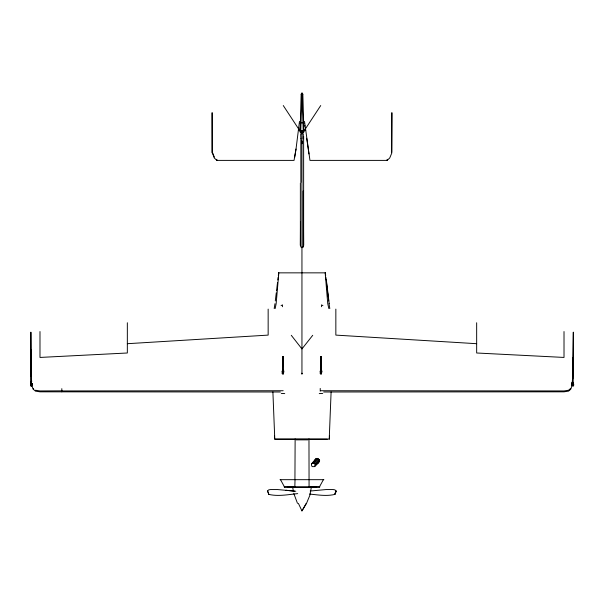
<?xml version="1.0" encoding="UTF-8"?>
<svg xmlns="http://www.w3.org/2000/svg" width="604" height="604" viewBox="0 0 604 604"><rect width="100%" height="100%" fill="white"/><g stroke="black" fill="none" stroke-linecap="round" stroke-linejoin="round"><path stroke-width="0.91" d="M321.509 306.734L321.517 304.869L322.936 305.692M572.811 378.882L573.309 332.14L573.007 382.732L570.735 389.255L568.56 391.135L564.015 391.822L323.638 391.996M303.631 136.383L303.631 245.375L303.14 246.961L301.947 247.746L300.86 246.961L300.369 245.375L300.49 221.97M294.933 479.674L295.13 438.927M572.713 380.762L572.909 357.734M300.075 132.034L301.162 94.186L301.947 93.59L302.838 94.186L303.925 132.034M294.835 486.892L295.031 479.674M329.225 439.063L331.105 391.951M212.223 153.084L212.125 112.661L212.125 152.193L214.299 158.022L216.866 160.392L294.042 160.392L296.02 149.029L299.478 121.457M31.484 383.819L31.385 385.005L31.884 385.005L32.374 383.819L30.494 383.819L30.494 385.601M31.982 383.819L31.68 385.994M32.276 385.005L32.374 383.819M278.829 272.849L276.156 303.684L275.167 308.523M277.84 279.962L278.134 277.296M278.331 275.515L278.633 272.849M294.639 157.531L296.02 149.029M275.303 300.943L276.292 292.736M276.519 290.909L277.508 282.702M283.472 370.086L283.472 372.457L283.767 370.977L283.178 372.26L282.483 372.457L282.189 370.977L282.189 373.348L282.778 372.751L282.483 374.238M321.517 370.086L321.517 372.457L321.811 370.977L321.222 372.26L320.528 372.457L320.233 370.977L320.233 373.348L320.822 372.751L320.528 374.238M303.336 134.209L303.14 138.754M309.558 494.057C317.915 494.887 326.568 496.428 334.858 494.397L335.348 492.524M334.858 494.397L336.141 490.939L334.858 489.852L333.174 489.557L326.062 489.557L310.192 491.037M274.186 308.523L274.971 303.684M30.796 385.005L31.778 380.958M314.994 460.701L315.19 459.516L317.07 458.33L319.244 459.516L319.637 460.701L318.648 462.679L317.462 462.974L318.95 461.69L318.852 459.81L318.059 459.025L316.081 459.025L311.536 463.963L311.634 465.941L312.427 466.628L314.405 466.628L319.146 461.592M573.506 385.601L573.604 385.005M315.092 465.941L315.288 464.952L319.342 460.603M299.576 130.351L300.467 126.697M317.462 462.974L317.561 462.581M573.007 385.994L572.222 380.958M283.767 370.977L283.374 372.358L283.865 372.162M321.811 370.977L321.419 372.358L321.909 372.162M30.494 383.819L31.484 380.958M335.152 494.004L336.043 491.633M301.555 93.492L302.445 93.492L301.555 93.492L301.555 94.284M301.653 93.492L302.249 93.197L302.249 93.786M302.249 93.492L301.653 93.295L301.653 94.284M302.347 131.143L302.936 132.034L301.947 133.023L301.064 132.034L302.445 130.947M282.483 372.457L282.778 356.451L283.472 356.745L283.472 372.457M320.528 372.457L320.822 356.451L321.517 356.745L321.517 372.457M319.441 486.892L323.397 479.674M298.391 503.389L301.947 510.901L306.198 503.389M282.189 373.348L282.581 372.653L282.581 356.549M320.233 373.348L320.626 372.653L320.626 356.549M301.947 510.901L306.5 503.389L309.86 495.288L311.339 487.285L292.661 487.285L293.484 491.731M303.533 131.732L320.724 105.549M302.936 133.023L303.238 132.623C304.129 130.283 299.871 130.275 300.762 132.623L301.064 133.023M335.847 491.339L336.141 490.939M312.721 335.303L301.947 348.938L291.279 335.303M311.536 463.963L315.983 458.625L316.277 458.927M314.088 461.984L315.19 460.799M312.132 463.268L314.103 463.268L318.255 458.927M313.114 462.974L317.168 458.625M315.288 464.952L314.895 463.963L318.95 459.614M314.405 466.628L318.648 462.679L318.451 462.286M283.276 105.549L300.467 131.732M301.947 134.111L303.14 132.925L303.238 130.751L301.947 93.59L300.762 130.751L300.86 132.925L301.947 134.111L301.947 373.838M283.472 356.745L282.483 356.745M321.517 356.745L320.528 356.745M304.522 121.457L309.958 160.392L387.134 160.392L389.701 158.022L391.777 153.084L391.875 112.661L391.679 152.193M297.704 493.619C288.183 494.548 278.323 496.639 268.848 494.397L267.564 490.939L268.75 489.852L270.524 489.557L277.644 489.557L295.817 491.248M570.735 388.364L568.56 390.244L564.015 390.939L320.822 390.735M300.173 123.533L301.064 122.838L302.936 122.838L303.827 123.533M281.064 305.692L282.483 304.869L282.491 306.734M302.838 94.186L301.162 94.186M304.424 125.806L304.914 125.707L304.325 125.806M302.445 133.318L301.555 133.318M310.947 487.088L310.154 487.186L316.473 487.088M322.732 393.408L319.259 393.604M127.338 343.699L268.153 335.107L268.153 309.112M61.819 390.841L39.985 390.939L35.44 390.244M61.819 390.939L283.178 390.735M301.653 93.295L302.347 93.295L302.347 94.284M301.555 93.786L302.445 93.786M298.391 130.351L299.878 130.351M304.122 130.351L305.707 130.351M301.849 141.125L301.849 143.692M278.429 272.849L325.571 272.849M571.527 382.392L571.626 383.819L573.506 383.819L573.8 385.005M30.593 385.994L32.08 385.994M573.407 385.994L571.626 385.601M280.362 391.996L39.985 391.822L35.44 391.135L33.265 389.255L30.993 383.623L30.895 332.14L31.091 382.732M284.741 393.604L281.268 393.408M274.48 435.605L274.48 439.063L329.52 439.063L329.52 435.605M275.469 439.259L327.247 439.259M296.119 439.848L307.881 439.848M280.014 479.674L323.887 479.674M284.167 486.892L319.833 486.892M284.461 487.088L294.344 487.088M309.558 487.088L319.441 487.088M292.366 487.186L293.453 487.186M310.547 487.186L311.634 487.186M287.421 487.088L293.748 487.186L293.159 487.088M476.662 343.699L335.847 335.107L335.847 309.112M285.941 490.252L294.586 491.158M315.59 459.614L315.386 459.81M314.103 463.268L314.895 463.963M302.249 93.295L302.151 93.786M302.151 93.295L301.947 93.892M267.564 490.939L268.848 494.397M280.505 479.674L284.461 486.892M301.555 130.947L301.947 132.034L301.653 131.143M297.5 503.389L293.816 493.513M212.321 152.193L214.299 157.032M572.516 380.958L573.506 383.819M328.833 308.523L327.745 303.684L325.171 272.849M308.969 153.967L306.696 138.256M329.029 303.684L329.814 308.523M300.664 134.209L300.86 138.558M326.356 279.962L329.225 303.684M326.492 282.702L327.481 290.909M327.708 292.736L328.697 300.943M325.367 272.849L325.669 275.515M325.866 277.296L326.16 279.962M572.516 383.819L572.615 385.005L572.116 385.005L572.018 383.819L571.724 385.005L571.626 383.819M321.419 372.653L321.517 374.238M283.374 372.653L283.472 374.238M274.775 439.063L272.895 391.951M320.528 370.086L320.626 372.358M282.483 370.086L282.581 372.358M303.51 221.97L303.631 245.375M30.993 349.633L31.091 376.209M564.015 331.543L564.015 357.44L476.662 352.993L476.662 322.755M387.134 159.305L387.134 160.392M320.233 388.417L320.233 391.233M309.067 486.892L308.969 438.927M303.14 191.03L303.14 246.961M302.053 141.125L302.053 143.692M301.751 93.197L301.751 93.786M300.86 138.754L300.86 182.431M300.369 183.118L300.369 245.375M216.866 159.305L216.866 160.392M127.338 322.755L127.338 352.993L39.985 357.44L39.985 331.543M61.819 388.666L61.819 391.822M33.265 388.364L33.265 389.255M31.385 385.601L31.385 385.994M301.947 373.249L301.947 373.936L301.947 373.249"/></g></svg>
